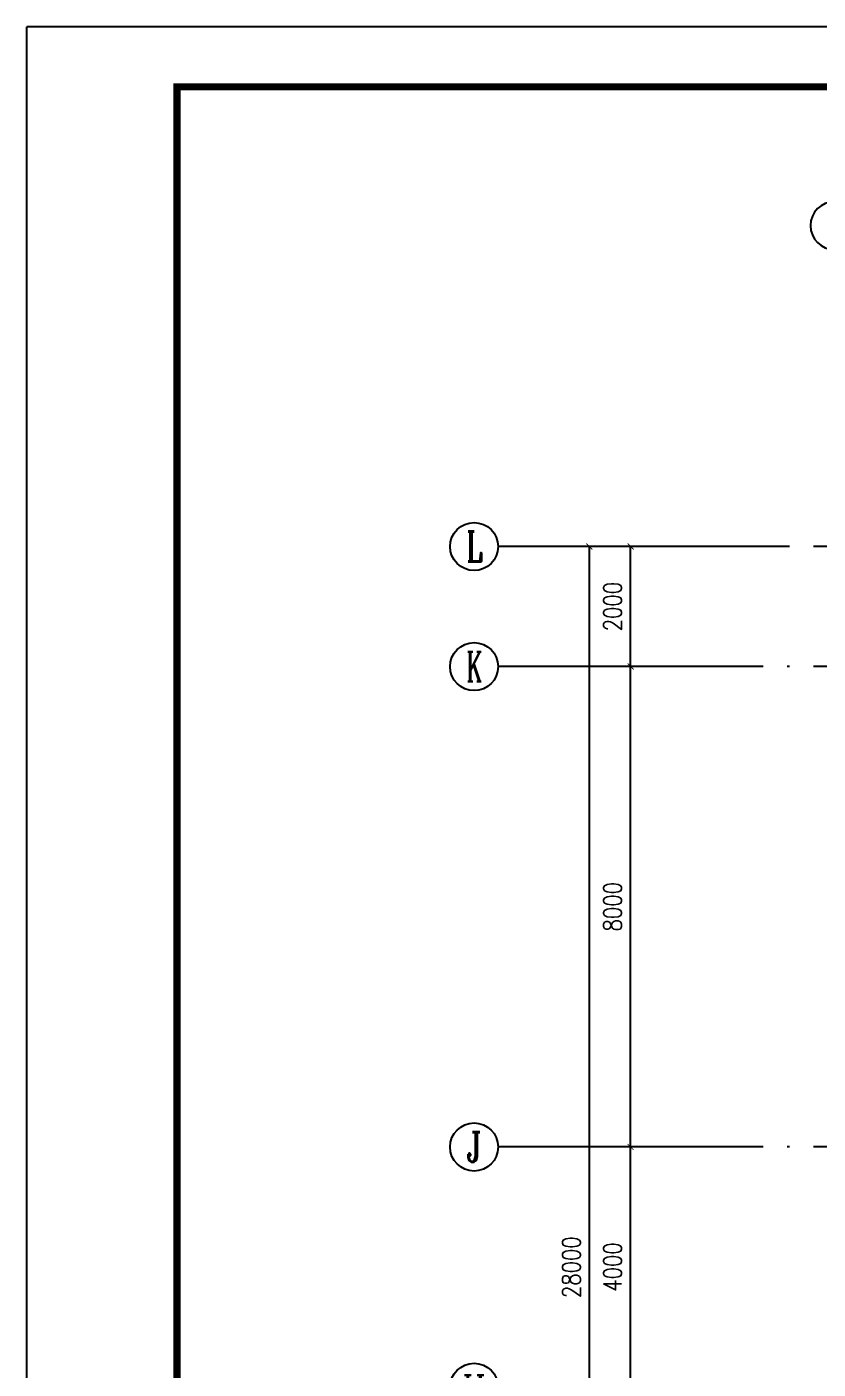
# Model space of a CAD drawing. Header units: millimetres. Extents: x 2998490 to 15040601, y 444546 to 7822218.
# Drawn here: x 14124817 to 14137998, y 7715709 to 7738064 of the extents above; entities that cross this region are included whole.
import ezdxf
from ezdxf.enums import TextEntityAlignment as Align

# ---------------------------------------------------------------- set-up
doc = ezdxf.new("R2010")
doc.units = ezdxf.units.MM
doc.header["$LTSCALE"] = 2000
doc.linetypes.add('DOTE', pattern=[2.42, 2, -0.2, 0.02, -0.2])
for name, color, linetype in [('3-AXIS', 3, 'Continuous'), ('3-AXIS_TEXT', 7, 'Continuous'), ('AXIS', 3, 'Continuous'), ('AXIS_TEXT', 7, 'Continuous'), ('图框', 7, 'Continuous')]:
    doc.layers.add(name, color=color, linetype=linetype)
doc.styles.add('_TCH_AXIS', font='COMPLEX', dxfattribs={"bigfont": 'GBCBIG'})
doc.styles.add('COMPLEX', font='COMPLEX')
doc.styles.add('DIM_FONT', font='SIMPLEX', dxfattribs={"width": 0.8, "bigfont": 'HZTXT'})
doc.dimstyles.new('DIMN100', dxfattribs={"dimtxt": 300, "dimasz": 100, "dimexe": 250, "dimexo": 300, "dimgap": 150, "dimtad": 1, "dimdec": 0, "dimzin": 0, "dimdsep": 46, "dimtxsty": 'DIM_FONT', "dimblk": 'ARCHTICK', "dimcen": 0.09, "dimclrt": 7, "dimazin": 2, "dimtfac": 1, "dimtdec": 0, "dimtix": 1, "dimtmove": 2, "dimatfit": 3, "dimldrblk": 'ARCHTICK', "dimfxl": 0, "dimtolj": 1, "dimtzin": 0, "dimarcsym": 0})

# ---------------------------------------------------------------- blocks, each defined once
blk = doc.blocks.new('TJAD_TK_A0')
at = {"layer": '图框'}
for p in [(2162, 399.3), (973, -441.7)]:
    blk.add_line(p, (973, 399.3), dxfattribs=at)
at = {"layer": '图框', "const_width": 1.2}
blk.add_lwpolyline([(2152, -431.7), (2152, 389.3), (998, 389.3), (998, -431.7)], close=True, dxfattribs=at)
blk = doc.blocks.new('_ArchTick')
at = {"color": 0, "linetype": 'ByBlock', "const_width": 0.15}
blk.add_lwpolyline([(-0.5, -0.5), (0.5, 0.5)], dxfattribs=at)
blk = doc.blocks.new('*D383')
at = {"layer": 'AXIS', "color": 0, "lineweight": -2}
for p, q in [((14136576, 7719409), (14134625, 7719409)), ((14134875, 7715409), (14134875, 7719409)), ((14136576, 7715409), (14134625, 7715409))]:
    blk.add_line(p, q, dxfattribs=at)
at = {"layer": 'Defpoints', "color": 0}
for p in [(14134875, 7719409), (14136876, 7719409), (14136876, 7715409)]:
    blk.add_point(p, dxfattribs=at)
at = {"layer": 'AXIS', "color": 0, "lineweight": -2, "xscale": 100, "yscale": 100, "zscale": 100}
for p, rotation in [((14134875, 7719409), 90), ((14134875, 7715409), 270)]:
    blk.add_blockref('_ArchTick', p, dxfattribs=dict(at, rotation=rotation))
at = {"layer": 'AXIS', "color": 7, "insert": (14134575, 7717409), "char_height": 300, "attachment_point": 5, "rotation": 90, "style": 'DIM_FONT'}
blk.add_mtext('\\A1;4000', dxfattribs=at)
blk = doc.blocks.new('*D384')
at = {"layer": 'AXIS', "color": 0, "lineweight": -2}
for p, q in [((14137488, 7729409), (14133937, 7729409)), ((14134187, 7701409), (14134187, 7729409)), ((14137488, 7701409), (14133937, 7701409))]:
    blk.add_line(p, q, dxfattribs=at)
at = {"layer": 'Defpoints', "color": 0}
for p in [(14134187, 7729409), (14137788, 7729409), (14137788, 7701409)]:
    blk.add_point(p, dxfattribs=at)
at = {"layer": 'AXIS', "color": 0, "lineweight": -2, "xscale": 100, "yscale": 100, "zscale": 100}
for p, rotation in [((14134187, 7729409), 90), ((14134187, 7701409), 270)]:
    blk.add_blockref('_ArchTick', p, dxfattribs=dict(at, rotation=rotation))
at = {"layer": 'AXIS', "color": 7, "insert": (14133887, 7717406), "char_height": 300, "attachment_point": 5, "rotation": 90, "style": 'DIM_FONT'}
blk.add_mtext('\\A1;28000', dxfattribs=at)
blk = doc.blocks.new('_AXISO')
blk.add_circle((0, 0), 0.5)
at = {"layer": '3-AXIS_TEXT', "style": 'COMPLEX', "width": 1.041667}
blk.add_attdef('A', text='', height=0.56, dxfattribs=at).set_placement((-0.25, -0.28), (0.25, -0.28), align=Align.FIT)
blk = doc.blocks.new('*D385')
at = {"layer": 'AXIS', "color": 0, "lineweight": -2}
for p, q in [((14136576, 7727409), (14134625, 7727409)), ((14134875, 7719409), (14134875, 7727409)), ((14136576, 7719409), (14134625, 7719409))]:
    blk.add_line(p, q, dxfattribs=at)
at = {"layer": 'Defpoints', "color": 0}
for p in [(14134875, 7727409), (14136876, 7727409), (14136876, 7719409)]:
    blk.add_point(p, dxfattribs=at)
at = {"layer": 'AXIS', "color": 0, "lineweight": -2, "xscale": 100, "yscale": 100, "zscale": 100}
for p, rotation in [((14134875, 7727409), 90), ((14134875, 7719409), 270)]:
    blk.add_blockref('_ArchTick', p, dxfattribs=dict(at, rotation=rotation))
at = {"layer": 'AXIS', "color": 7, "insert": (14134575, 7723409), "char_height": 300, "attachment_point": 5, "rotation": 90, "style": 'DIM_FONT'}
blk.add_mtext('\\A1;8000', dxfattribs=at)
blk = doc.blocks.new('*D386')
at = {"layer": 'AXIS', "color": 0, "lineweight": -2}
for p, q in [((14136576, 7729409), (14134625, 7729409)), ((14134875, 7727409), (14134875, 7729409)), ((14136576, 7727409), (14134625, 7727409))]:
    blk.add_line(p, q, dxfattribs=at)
at = {"layer": 'Defpoints', "color": 0}
for p in [(14134875, 7729409), (14136876, 7729409), (14136876, 7727409)]:
    blk.add_point(p, dxfattribs=at)
at = {"layer": 'AXIS', "color": 0, "lineweight": -2, "xscale": 100, "yscale": 100, "zscale": 100}
for p, rotation in [((14134875, 7729409), 90), ((14134875, 7727409), 270)]:
    blk.add_blockref('_ArchTick', p, dxfattribs=dict(at, rotation=rotation))
at = {"layer": 'AXIS', "color": 7, "insert": (14134575, 7728409), "char_height": 300, "attachment_point": 5, "rotation": 90, "style": 'DIM_FONT'}
blk.add_mtext('\\A1;2000', dxfattribs=at)

msp = doc.modelspace()

# ---------------------------------------------------------------- linework, layer by layer
at = {"layer": '3-AXIS', "color": 15, "linetype": 'DOTE'}
for p, q in [((14214520.3, 7729408.7), (14134833, 7729408.7)), ((14214520.3, 7727408.7), (14134833, 7727408.7)), ((14214520.3, 7719408.7), (14134833, 7719408.7))]:
    msp.add_line(p, q, dxfattribs=at)
at = {"layer": 'AXIS'}
for p, q in [((14136943.3, 7729408.7), (14132667.5, 7729408.7)), ((14136943.3, 7727408.7), (14132667.5, 7727408.7)), ((14136943.3, 7719408.7), (14132667.5, 7719408.7))]:
    msp.add_line(p, q, dxfattribs=at)

# ---------------------------------------------------------------- block references
ref = msp.add_blockref('_AXISO', (14138270.3, 7734753.4), dxfattribs=dict(at, xscale=-800, yscale=800, zscale=800, rotation=180))
ref.add_attrib('A', '1', dxfattribs={"layer": 'AXIS_TEXT', "height": 514.7, "style": '_TCH_AXIS'}).set_placement((14138160, 7734496), (14138380.6, 7734496), align=Align.FIT)
ref = msp.add_blockref('_AXISO', (14132267.5, 7729408.7), dxfattribs=dict(at, xscale=800, yscale=800, zscale=800))
ref.add_attrib('A', 'L', dxfattribs={"layer": 'AXIS_TEXT', "height": 496.1, "style": '_TCH_AXIS', "width": 0.733333}).set_placement((14132137.6, 7729160.7), (14132397.4, 7729160.7), align=Align.FIT)
ref = msp.add_blockref('_AXISO', (14132267.5, 7727408.7), dxfattribs=dict(at, xscale=800, yscale=800, zscale=800))
ref.add_attrib('A', 'K', dxfattribs={"layer": 'AXIS_TEXT', "height": 496.1, "style": '_TCH_AXIS', "width": 0.578947}).set_placement((14132137.6, 7727160.7), (14132397.4, 7727160.7), align=Align.FIT)
ref = msp.add_blockref('_AXISO', (14132267.5, 7719408.7), dxfattribs=dict(at, xscale=800, yscale=800, zscale=800))
ref.add_attrib('A', 'J', dxfattribs={"layer": 'AXIS_TEXT', "height": 496.1, "style": '_TCH_AXIS'}).set_placement((14132137.6, 7719160.7), (14132397.4, 7719160.7), align=Align.FIT)
ref = msp.add_blockref('_AXISO', (14132267.5, 7715406.7), dxfattribs=dict(at, xscale=800, yscale=800, zscale=800))
ref.add_attrib('A', 'H', dxfattribs={"layer": 'AXIS_TEXT', "height": 405.5, "style": '_TCH_AXIS'}).set_placement((14132074.4, 7715203.9), (14132460.6, 7715203.9), align=Align.FIT)
at = {"layer": '图框', "xscale": 100, "yscale": 100, "zscale": 100}
msp.add_blockref('TJAD_TK_A0', (14027517.1, 7698133.9), dxfattribs=at)

# ---------------------------------------------------------------- dimensions: what is measured, and where the dimension line sits
at = {"layer": 'AXIS'}
dim = msp.add_linear_dim(base=(14134186.9, 7729408.7), p1=(14137787.7, 7701408.7), p2=(14137787.7, 7729408.7), angle=90, dimstyle='DIMN100', dxfattribs=at)
dim.commit()
dim.dimension.update_dxf_attribs({"geometry": '*D384', "text_midpoint": (14133886.9, 7717405.6), "dimtype": 161})
for p1, p2, picture, middle in [((14136875.8, 7727408.7), (14136875.8, 7729408.7), '*D386', (14134575, 7728408.7)), ((14136875.8, 7719408.7), (14136875.8, 7727408.7), '*D385', (14134575, 7723408.7)), ((14136875.8, 7715408.7), (14136875.8, 7719408.7), '*D383', (14134575, 7717408.7))]:
    dim = msp.add_aligned_dim(p1=p1, p2=p2, distance=2000.8, dimstyle='DIMN100', dxfattribs=at)
    dim.commit()
    dim.dimension.update_dxf_attribs({"geometry": picture, "text_midpoint": middle})

doc.saveas('drawing.dxf')
